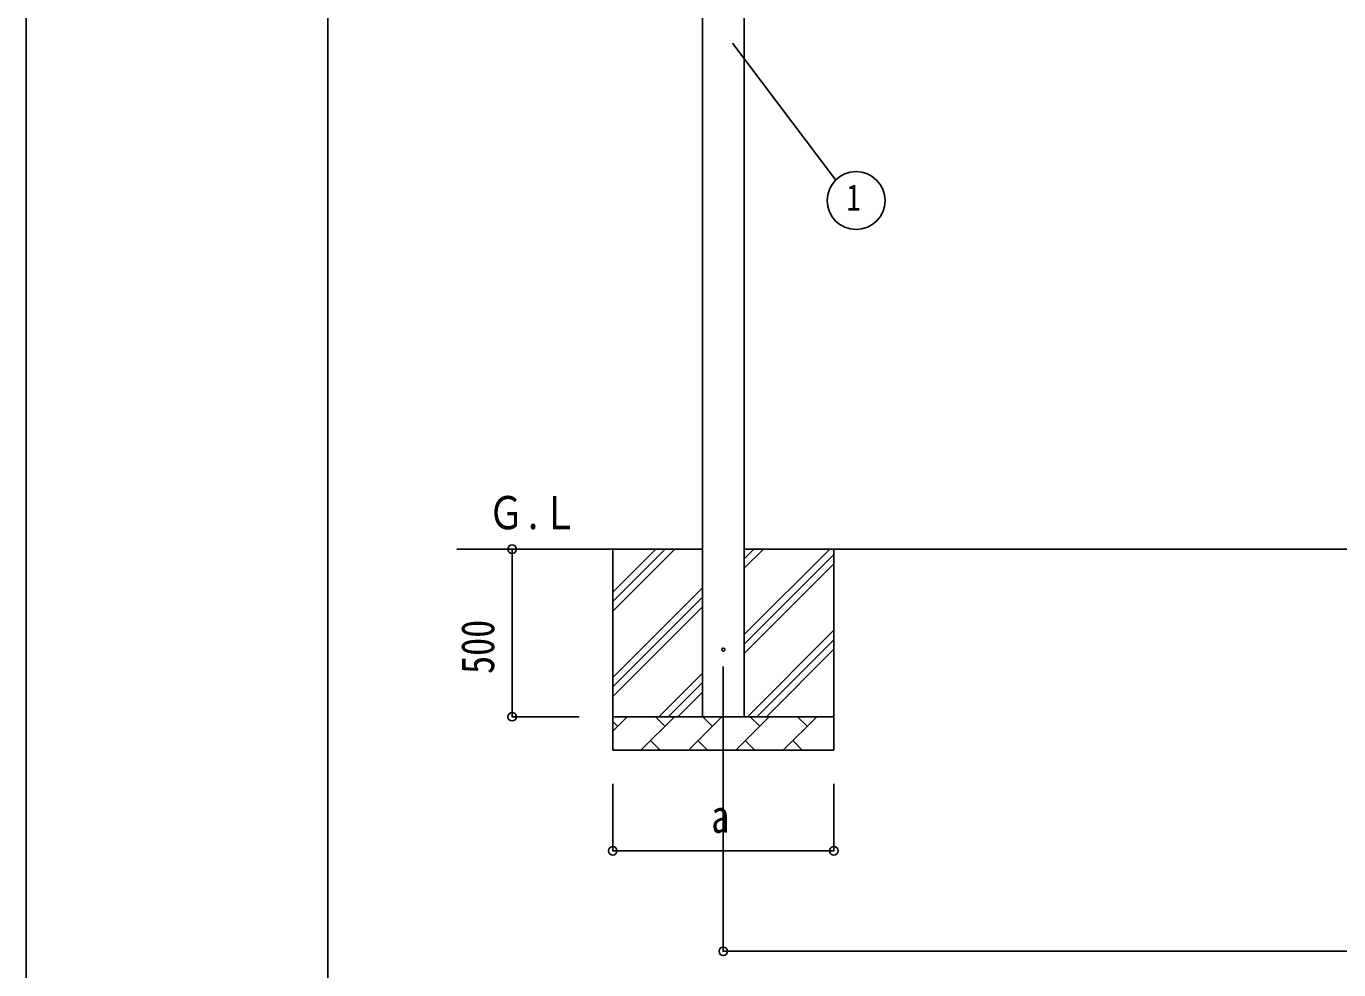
# Model space of a CAD drawing. Units: millimetres, scale not verified. Extents: x -12615 to 12615, y -8910 to 8910.
# Drawn here: x -12615 to -8698, y -5014 to -2199 of the extents above; entities that cross this region are included whole.
import ezdxf
from ezdxf.enums import TextEntityAlignment as Align

# ---------------------------------------------------------------- set-up
doc = ezdxf.new("R2010")
doc.units = ezdxf.units.MM
doc.header["$LTSCALE"] = 40
for name, color, linetype in [('0-3_YKK_12', 2, 'Continuous'), ('0-4_YKK_13', 4, 'Continuous'), ('0-5_YKK_A1', 4, 'Continuous'), ('0-6_YKK_D', 6, 'Continuous'), ('0-7_YKK_ZWAK', 7, 'Continuous')]:
    doc.layers.add(name, color=color, linetype=linetype)
doc.styles.add('ＭＳ ゴシック', font='')
doc.styles.get('ＭＳ ゴシック').set_extended_font_data('MS Gothic')

msp = doc.modelspace()

# ---------------------------------------------------------------- linework, layer by layer
at = {"layer": '0-3_YKK_12'}
msp.add_line((-10534.94, -4109), (-10534.94, -4609), dxfattribs=at)
at = {"layer": '0-4_YKK_13'}
msp.add_circle((-10534.94, -4059), 4.5, dxfattribs=at)
at = {"layer": '0-5_YKK_A1'}
for p, q in [((-10597.44, -4259), (-10597.44, -1459)), ((-10472.44, -1459), (-10472.44, -4259)), ((-10597.44, -3759), (-11330.6, -3759)), ((-10864.94, -3759), (-10864.94, -4359)), ((-10864.94, -3944.05), (-10679.89, -3759)), ((-10864.94, -3915.77), (-10708.17, -3759)), ((-10864.94, -3887.48), (-10736.46, -3759)), ((-5324.44, -3759), (-10472.44, -3759)), ((-10472.44, -4014.1), (-10217.34, -3759)), ((-10472.44, -3816.11), (-10415.33, -3759)), ((-10472.44, -3787.82), (-10443.62, -3759)), ((-10204.94, -3759), (-10204.94, -4359)), ((-10472.44, -4042.38), (-10204.94, -3774.88)), ((-10472.44, -4070.67), (-10204.94, -3803.17)), ((-10864.94, -4142.04), (-10597.44, -3874.54)), ((-10864.94, -4170.32), (-10597.44, -3902.82)), ((-10864.94, -4198.61), (-10597.44, -3931.11)), ((-10462.78, -4259), (-10204.94, -4001.16)), ((-10434.5, -4259), (-10204.94, -4029.44)), ((-10406.21, -4259), (-10204.94, -4057.73)), ((-10727.34, -4259), (-10597.44, -4129.1)), ((-10699.06, -4259), (-10597.44, -4157.38)), ((-10670.77, -4259), (-10597.44, -4185.67)), ((-10864.94, -4259), (-10204.94, -4259)), ((-10864.94, -4301.89), (-10822.05, -4259)), ((-10780.63, -4359), (-10680.63, -4259)), ((-10709.18, -4287.55), (-10737.73, -4259)), ((-10639.2, -4359), (-10539.2, -4259)), ((-10567.76, -4287.55), (-10596.31, -4259)), ((-10497.78, -4359), (-10397.78, -4259)), ((-10426.34, -4287.55), (-10454.89, -4259)), ((-10356.36, -4359), (-10256.36, -4259)), ((-10284.92, -4287.55), (-10313.47, -4259)), ((-10208.22, -4259), (-10204.94, -4255.72)), ((-10850.6, -4287.55), (-10864.94, -4273.21)), ((-10752.07, -4330.45), (-10723.52, -4359)), ((-10610.65, -4330.45), (-10582.1, -4359)), ((-10469.23, -4330.45), (-10440.68, -4359)), ((-10327.81, -4330.45), (-10299.26, -4359)), ((-10204.94, -4359), (-10864.94, -4359))]:
    msp.add_line(p, q, dxfattribs=at)
at = {"layer": '0-6_YKK_D'}
for p, q in [((-10507.54, -2249.2), (-10199.58, -2657.87)), ((-11164.94, -4259), (-11164.94, -3759)), ((-10964.94, -4259), (-11165.94, -4259)), ((-10864.94, -4459), (-10864.94, -4660)), ((-10534.94, -4459), (-10534.94, -4960)), ((-10204.94, -4459), (-10204.94, -4660)), ((-10204.94, -4659), (-10864.94, -4659)), ((-10534.94, -4959), (-5261.94, -4959))]:
    msp.add_line(p, q, dxfattribs=at)
for centre, radius in [((-10138.71, -2719.19), 86.4), ((-11164.94, -3759), 12.75), ((-11164.94, -4259), 12.75), ((-10864.94, -4659), 12.75), ((-10204.94, -4659), 12.75), ((-10534.94, -4959), 12.75)]:
    msp.add_circle(centre, radius, dxfattribs=at)
at = {"layer": '0-7_YKK_ZWAK'}
msp.add_line((-11714.94, -7575), (-11714.94, 8325), dxfattribs=at)
msp.add_lwpolyline([(-12615, -8910), (12615, -8910), (12615, 8910), (-12615, 8910)], close=True, dxfattribs=at)

# ---------------------------------------------------------------- texts
at = {"layer": '0-5_YKK_A1', "style": 'ＭＳ ゴシック', "width": 0.8}
msp.add_text('Ｇ.Ｌ', height=98.97, dxfattribs=at).set_placement((-11237.46, -3729.29), align=Align.BOTTOM_LEFT)
at = {"layer": '0-6_YKK_D', "style": 'ＭＳ ゴシック', "width": 0.8}
for s, height, p in [('1', 79.18, (-10167.51, -2773.19)), ('a', 98.97, (-10570.94, -4635))]:
    msp.add_text(s, height=height, dxfattribs=at).set_placement(p, align=Align.BOTTOM_LEFT)
msp.add_text('500', height=98.97, rotation=90, dxfattribs=at).set_placement((-11188.94, -4131.4), align=Align.BOTTOM_LEFT)

doc.saveas('drawing.dxf')
